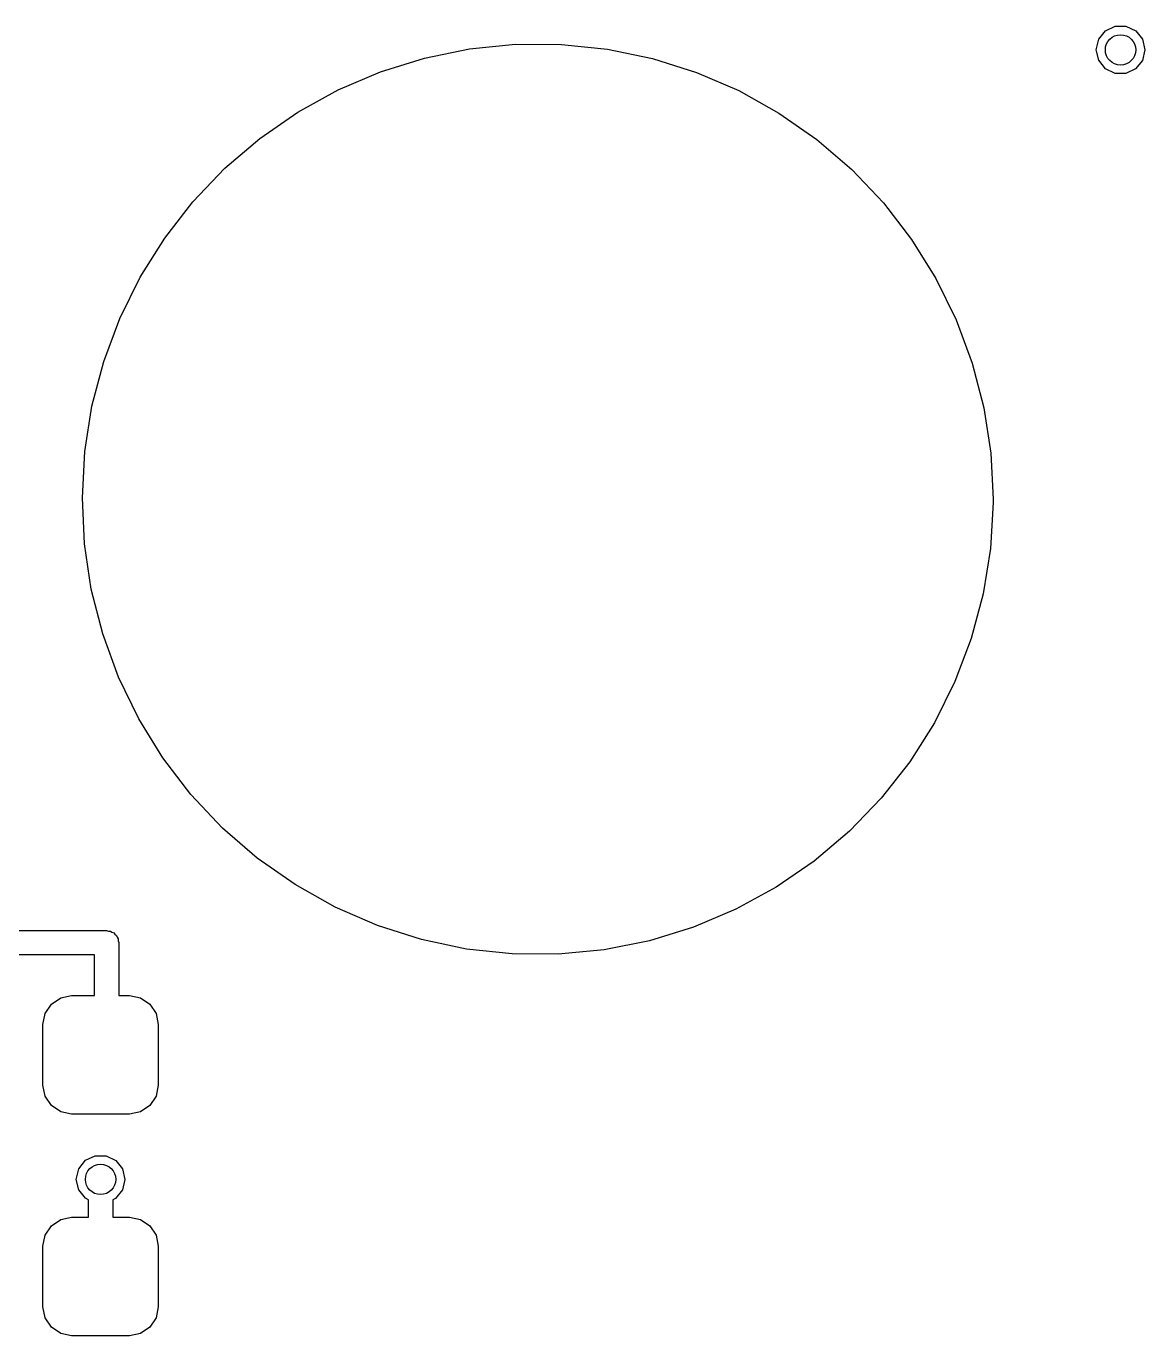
# Model space of a CAD drawing. Extents: x 115.8 to 161.6, y -138.1 to -93.2.
# Drawn here: x 147.89 to 157.1, y -135.59 to -124.81 of the extents above; entities that cross this region are included whole.
import ezdxf

# ---------------------------------------------------------------- set-up
doc = ezdxf.new("R2010")
doc.units = 0
doc.layers.add('BLACK', color=7, linetype='CONTINUOUS')

msp = doc.modelspace()

# ---------------------------------------------------------------- linework, layer by layer
at = {"layer": 'BLACK', "linetype": 'CONTINUOUS'}
for p, q in [((156.72, -124.913), (156.775, -124.843)), ((156.775, -124.843), (156.856, -124.805)), ((156.856, -124.805), (156.945, -124.805)), ((156.945, -124.805), (157.025, -124.844)), ((157.025, -124.844), (157.08, -124.913)), ((151.539, -124.992), (151.917, -124.954)), ((151.917, -124.954), (152.296, -124.955)), ((152.296, -124.955), (152.674, -124.994)), ((156.7, -125), (156.72, -124.913)), ((157.08, -124.913), (157.1, -125)), ((150.805, -125.181), (151.167, -125.068)), ((151.167, -125.068), (151.539, -124.992)), ((152.674, -124.994), (153.045, -125.071)), ((153.045, -125.071), (153.407, -125.185)), ((156.72, -125.086), (156.7, -125)), ((157.1, -125.001), (157.08, -125.087)), ((157.1, -125), (157.1, -125.001)), ((150.456, -125.33), (150.805, -125.181)), ((153.407, -125.185), (153.756, -125.335)), ((156.775, -125.156), (156.72, -125.086)), ((156.855, -125.195), (156.775, -125.156)), ((157.024, -125.157), (156.944, -125.195)), ((157.08, -125.087), (157.024, -125.157)), ((156.944, -125.195), (156.855, -125.195)), ((150.124, -125.513), (150.456, -125.33)), ((153.756, -125.335), (154.087, -125.52)), ((149.812, -125.729), (150.124, -125.513)), ((154.087, -125.52), (154.398, -125.737)), ((149.523, -125.975), (149.812, -125.729)), ((154.398, -125.737), (154.686, -125.984)), ((149.261, -126.25), (149.523, -125.975)), ((154.686, -125.984), (154.947, -126.26)), ((149.028, -126.549), (149.261, -126.25)), ((154.947, -126.26), (155.179, -126.56)), ((148.827, -126.871), (149.028, -126.549)), ((155.179, -126.56), (155.38, -126.882)), ((148.658, -127.211), (148.827, -126.871)), ((155.38, -126.882), (155.547, -127.223)), ((148.526, -127.566), (148.658, -127.211)), ((155.547, -127.223), (155.678, -127.579)), ((148.429, -127.933), (148.526, -127.566)), ((155.678, -127.579), (155.773, -127.946)), ((148.371, -128.308), (148.429, -127.933)), ((155.773, -127.946), (155.831, -128.321)), ((148.35, -128.687), (148.371, -128.308)), ((155.831, -128.321), (155.85, -128.7)), ((148.368, -129.066), (148.35, -128.687)), ((155.85, -128.726), (155.828, -129.105)), ((155.85, -128.7), (155.85, -128.726)), ((148.424, -129.441), (148.368, -129.066)), ((155.828, -129.105), (155.768, -129.48)), ((148.518, -129.809), (148.424, -129.441)), ((155.768, -129.48), (155.67, -129.846)), ((148.648, -130.165), (148.518, -129.809)), ((155.67, -129.846), (155.536, -130.201)), ((148.814, -130.507), (148.648, -130.165)), ((155.536, -130.201), (155.367, -130.541)), ((149.013, -130.829), (148.814, -130.507)), ((155.367, -130.541), (155.164, -130.862)), ((149.244, -131.13), (149.013, -130.829)), ((155.164, -130.862), (154.93, -131.16)), ((149.504, -131.407), (149.244, -131.13)), ((154.93, -131.16), (154.667, -131.434)), ((149.791, -131.655), (149.504, -131.407)), ((154.667, -131.434), (154.378, -131.679)), ((150.102, -131.873), (149.791, -131.655)), ((154.378, -131.679), (154.065, -131.894)), ((150.433, -132.059), (150.102, -131.873)), ((154.065, -131.894), (153.732, -132.076)), ((150.781, -132.21), (150.433, -132.059)), ((153.732, -132.076), (153.383, -132.224)), ((143.415, -132.25), (148.55, -132.25)), ((148.55, -132.25), (148.565, -132.255)), ((148.565, -132.255), (148.581, -132.255)), ((148.581, -132.255), (148.594, -132.264)), ((148.594, -132.264), (148.609, -132.269)), ((148.609, -132.269), (148.618, -132.282)), ((148.618, -132.282), (148.631, -132.291)), ((148.631, -132.291), (148.636, -132.306)), ((148.636, -132.306), (148.645, -132.319)), ((151.142, -132.326), (150.781, -132.21)), ((153.383, -132.224), (153.02, -132.335)), ((148.645, -132.319), (148.645, -132.335)), ((148.645, -132.335), (148.65, -132.35)), ((148.65, -132.35), (148.65, -132.787)), ((151.513, -132.404), (151.142, -132.326)), ((151.891, -132.444), (151.513, -132.404)), ((152.648, -132.41), (152.27, -132.446)), ((153.02, -132.335), (152.648, -132.41)), ((148.45, -132.45), (143.415, -132.45)), ((148.45, -132.787), (148.45, -132.45)), ((152.27, -132.446), (151.891, -132.444)), ((148.095, -132.857), (148.172, -132.806)), ((148.172, -132.806), (148.262, -132.787)), ((148.262, -132.787), (148.45, -132.787)), ((148.65, -132.787), (148.737, -132.787)), ((148.737, -132.787), (148.828, -132.806)), ((148.828, -132.806), (148.905, -132.857)), ((148.025, -133.025), (148.043, -132.934)), ((148.043, -132.934), (148.095, -132.857)), ((148.905, -132.857), (148.957, -132.934)), ((148.957, -132.934), (148.975, -133.025)), ((148.025, -133.525), (148.025, -133.025)), ((148.975, -133.025), (148.975, -133.525)), ((148.043, -133.616), (148.025, -133.525)), ((148.975, -133.525), (148.957, -133.616)), ((148.095, -133.693), (148.043, -133.616)), ((148.172, -133.744), (148.095, -133.693)), ((148.905, -133.693), (148.828, -133.744)), ((148.957, -133.616), (148.905, -133.693)), ((148.262, -133.762), (148.172, -133.744)), ((148.737, -133.762), (148.262, -133.762)), ((148.828, -133.744), (148.737, -133.762)), ((148.375, -134.143), (148.456, -134.105)), ((148.456, -134.105), (148.545, -134.105)), ((148.545, -134.105), (148.625, -134.144)), ((148.3, -134.3), (148.32, -134.213)), ((148.32, -134.213), (148.375, -134.143)), ((148.625, -134.144), (148.68, -134.213)), ((148.68, -134.213), (148.7, -134.3)), ((148.32, -134.386), (148.3, -134.3)), ((148.7, -134.301), (148.68, -134.387)), ((148.7, -134.3), (148.7, -134.301)), ((148.375, -134.456), (148.32, -134.386)), ((148.4, -134.468), (148.375, -134.456)), ((148.624, -134.457), (148.6, -134.468)), ((148.68, -134.387), (148.624, -134.457)), ((148.4, -134.612), (148.4, -134.468)), ((148.6, -134.468), (148.6, -134.612)), ((148.095, -134.682), (148.172, -134.631)), ((148.172, -134.631), (148.262, -134.612)), ((148.262, -134.612), (148.4, -134.612)), ((148.6, -134.612), (148.737, -134.612)), ((148.737, -134.612), (148.828, -134.631)), ((148.828, -134.631), (148.905, -134.682)), ((148.025, -134.85), (148.043, -134.759)), ((148.043, -134.759), (148.095, -134.682)), ((148.905, -134.682), (148.957, -134.759)), ((148.957, -134.759), (148.975, -134.85)), ((148.025, -135.35), (148.025, -134.85)), ((148.975, -134.85), (148.975, -135.35)), ((148.043, -135.441), (148.025, -135.35)), ((148.975, -135.35), (148.957, -135.441)), ((148.095, -135.518), (148.043, -135.441)), ((148.172, -135.569), (148.095, -135.518)), ((148.905, -135.518), (148.828, -135.569)), ((148.957, -135.441), (148.905, -135.518)), ((148.262, -135.588), (148.172, -135.569)), ((148.737, -135.588), (148.262, -135.588)), ((148.828, -135.569), (148.737, -135.588))]:
    msp.add_line(p, q, dxfattribs=at)
at = {"layer": 'BLACK'}
for centre in [(156.9, -125), (148.5, -134.3)]:
    msp.add_circle(centre, 0.125, dxfattribs=at)

doc.saveas('drawing.dxf')
